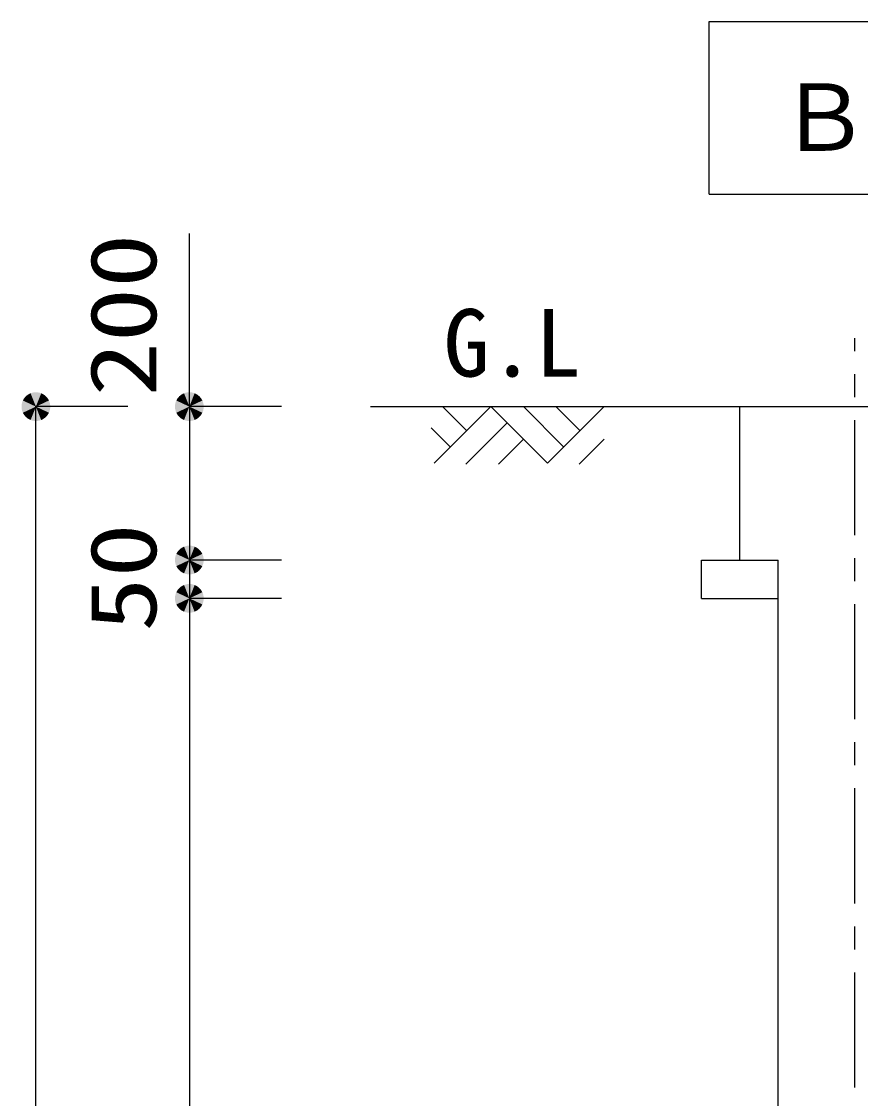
# Model space of a CAD drawing. Units: millimetres, scale not verified. Extents: x -23521 to 8910, y -6308 to 6308.
# Drawn here: x -371 to 723, y -2538 to -1134 of the extents above; entities that cross this region are included whole.
import ezdxf
from ezdxf.enums import TextEntityAlignment as Align

# ---------------------------------------------------------------- set-up
doc = ezdxf.new("R2010")
doc.units = ezdxf.units.MM
doc.header["$LTSCALE"] = 30
doc.linetypes.add('CHAIN1', pattern=[8, 5, -1, 1, -1])
for name, color, linetype, lineweight in [('0-1_空気管', 3, 'Continuous', 25), ('0-E_機器', 2, 'Continuous', 25), ('0-F_08', 2, 'CHAIN1', 25), ('1-0_製作', 3, 'Continuous', 25), ('1-8_00クル-フ-6寸法', 132, 'Continuous', 25)]:
    doc.layers.add(name, color=color, linetype=linetype, lineweight=lineweight)
doc.styles.add('ＭＳ ゴシック', font='')
doc.styles.get('ＭＳ ゴシック').set_extended_font_data('MS Gothic')

msp = doc.modelspace()

# ---------------------------------------------------------------- linework, layer by layer
at = {"layer": '0-1_空気管'}
for p, q in [((241.05, -1636.12), (167.17, -1710.01)), ((209.6, -1667.58), (178.14, -1636.12)), ((314.94, -1710.01), (241.05, -1636.12)), ((336.15, -1688.8), (283.48, -1636.12)), ((388.82, -1636.12), (314.94, -1710.01)), ((357.37, -1667.58), (325.91, -1636.12)), ((188.38, -1688.8), (163.37, -1663.78)), ((262.27, -1657.34), (208.48, -1711.12)), ((283.48, -1678.55), (250.91, -1711.12)), ((388.82, -1678.55), (356.25, -1711.12))]:
    msp.add_line(p, q, dxfattribs=at)
at = {"layer": '0-E_機器'}
for p, q in [((84.1, -1636.09), (2897.02, -1636.09)), ((565.42, -1836.09), (565.42, -1636.09)), ((515.42, -1886.09), (515.42, -1836.09)), ((515.42, -1836.09), (615.42, -1836.09)), ((515.42, -1886.09), (615.42, -1886.09))]:
    msp.add_line(p, q, dxfattribs=at)
at = {"layer": '0-F_08'}
msp.add_line((715.42, -3963.8), (715.42, -1547.04), dxfattribs=at)
at = {"layer": '0-F_08', "linetype": 'Continuous'}
msp.add_line((615.42, -3516.09), (615.42, -1836.09), dxfattribs=at)
at = {"layer": '1-0_製作'}
for p, q in [((525.42, -1133.97), (2445.42, -1133.97)), ((525.42, -1358.97), (525.42, -1133.97)), ((525.42, -1358.97), (2445.42, -1358.97))]:
    msp.add_line(p, q, dxfattribs=at)
at = {"layer": '1-8_00クル-フ-6寸法', "color": 4}
for p, q in [((-151.99, -1636.09), (-151.99, -1410.16)), ((-231.99, -1636.09), (-351.99, -1636.09)), ((-351.99, -3866.09), (-351.99, -1636.09)), ((-31.99, -1636.09), (-151.99, -1636.09)), ((-151.99, -1636.09), (-151.99, -1836.09)), ((-31.99, -1836.09), (-151.99, -1836.09)), ((-31.99, -1836.09), (-151.99, -1836.09)), ((-151.99, -1836.09), (-151.99, -1886.09)), ((-31.99, -1886.09), (-151.99, -1886.09)), ((-31.99, -1886.09), (-151.99, -1886.09)), ((-151.99, -1886.09), (-151.99, -3516.09))]:
    msp.add_line(p, q, dxfattribs=at)
at = {"layer": '1-8_00クル-フ-6寸法'}
for points in [[(-351.99, -1636.09), (-369.83, -1630.3), (-368.96, -1628.11)], [(-351.99, -1636.09), (-368.96, -1628.11), (-367.83, -1626.04)], [(-351.99, -1636.09), (-367.83, -1626.04), (-366.44, -1624.14)], [(-351.99, -1636.09), (-366.44, -1624.14), (-364.83, -1622.42)], [(-351.99, -1636.09), (-364.83, -1622.42), (-363.02, -1620.92)], [(-351.99, -1636.09), (-363.02, -1620.92), (-361.03, -1619.66)], [(-351.99, -1636.09), (-361.03, -1619.66), (-358.9, -1618.66)], [(-351.99, -1636.09), (-358.9, -1618.66), (-356.66, -1617.93)], [(-351.99, -1636.09), (-356.66, -1617.93), (-354.34, -1617.49)], [(-351.99, -1636.09), (-354.34, -1617.49), (-351.99, -1617.34)], [(-351.99, -1636.09), (-351.99, -1617.34), (-349.64, -1617.49)], [(-351.99, -1636.09), (-349.64, -1617.49), (-347.33, -1617.93)], [(-351.99, -1636.09), (-347.33, -1617.93), (-345.09, -1618.66)], [(-351.99, -1636.09), (-345.09, -1618.66), (-342.96, -1619.66)], [(-351.99, -1636.09), (-342.96, -1619.66), (-340.97, -1620.92)], [(-351.99, -1636.09), (-340.97, -1620.92), (-339.16, -1622.42)], [(-351.99, -1636.09), (-339.16, -1622.42), (-337.55, -1624.14)], [(-351.99, -1636.09), (-337.55, -1624.14), (-336.16, -1626.04)], [(-351.99, -1636.09), (-336.16, -1626.04), (-335.03, -1628.11)], [(-351.99, -1636.09), (-335.03, -1628.11), (-334.16, -1630.3)], [(-151.99, -1636.09), (-169.83, -1630.3), (-168.96, -1628.11)], [(-151.99, -1636.09), (-168.96, -1628.11), (-167.83, -1626.04)], [(-151.99, -1636.09), (-167.83, -1626.04), (-166.44, -1624.14)], [(-151.99, -1636.09), (-166.44, -1624.14), (-164.83, -1622.42)], [(-151.99, -1636.09), (-164.83, -1622.42), (-163.02, -1620.92)], [(-151.99, -1636.09), (-163.02, -1620.92), (-161.03, -1619.66)], [(-151.99, -1636.09), (-161.03, -1619.66), (-158.9, -1618.66)], [(-151.99, -1636.09), (-158.9, -1618.66), (-156.66, -1617.93)], [(-151.99, -1636.09), (-156.66, -1617.93), (-154.34, -1617.49)], [(-151.99, -1636.09), (-154.34, -1617.49), (-151.99, -1617.34)], [(-151.99, -1636.09), (-151.99, -1617.34), (-149.64, -1617.49)], [(-151.99, -1636.09), (-149.64, -1617.49), (-147.33, -1617.93)], [(-151.99, -1636.09), (-147.33, -1617.93), (-145.09, -1618.66)], [(-151.99, -1636.09), (-145.09, -1618.66), (-142.96, -1619.66)], [(-151.99, -1636.09), (-142.96, -1619.66), (-140.97, -1620.92)], [(-151.99, -1636.09), (-140.97, -1620.92), (-139.16, -1622.42)], [(-151.99, -1636.09), (-139.16, -1622.42), (-137.55, -1624.14)], [(-151.99, -1636.09), (-137.55, -1624.14), (-136.16, -1626.04)], [(-151.99, -1636.09), (-136.16, -1626.04), (-135.03, -1628.11)], [(-151.99, -1636.09), (-135.03, -1628.11), (-134.16, -1630.3)], [(-351.99, -1636.09), (-370.71, -1634.91), (-370.41, -1632.58)], [(-351.99, -1636.09), (-370.71, -1637.27), (-370.71, -1634.91)], [(-351.99, -1636.09), (-370.41, -1639.6), (-370.71, -1637.27)], [(-351.99, -1636.09), (-370.41, -1632.58), (-369.83, -1630.3)], [(-351.99, -1636.09), (-369.83, -1641.88), (-370.41, -1639.6)], [(-351.99, -1636.09), (-368.96, -1644.07), (-369.83, -1641.88)], [(-351.99, -1636.09), (-367.83, -1646.14), (-368.96, -1644.07)], [(-351.99, -1636.09), (-366.44, -1648.04), (-367.83, -1646.14)], [(-351.99, -1636.09), (-364.83, -1649.76), (-366.44, -1648.04)], [(-351.99, -1636.09), (-363.02, -1651.26), (-364.83, -1649.76)], [(-351.99, -1636.09), (-361.03, -1652.52), (-363.02, -1651.26)], [(-351.99, -1636.09), (-358.9, -1653.52), (-361.03, -1652.52)], [(-351.99, -1636.09), (-356.66, -1654.25), (-358.9, -1653.52)], [(-351.99, -1636.09), (-354.34, -1654.69), (-356.66, -1654.25)], [(-351.99, -1636.09), (-351.99, -1654.84), (-354.34, -1654.69)], [(-351.99, -1636.09), (-334.16, -1630.3), (-333.58, -1632.58)], [(-351.99, -1636.09), (-333.58, -1632.58), (-333.28, -1634.91)], [(-351.99, -1636.09), (-333.28, -1634.91), (-333.28, -1637.27)], [(-351.99, -1636.09), (-349.64, -1654.69), (-351.99, -1654.84)], [(-351.99, -1636.09), (-347.33, -1654.25), (-349.64, -1654.69)], [(-351.99, -1636.09), (-345.09, -1653.52), (-347.33, -1654.25)], [(-351.99, -1636.09), (-342.96, -1652.52), (-345.09, -1653.52)], [(-351.99, -1636.09), (-340.97, -1651.26), (-342.96, -1652.52)], [(-351.99, -1636.09), (-339.16, -1649.76), (-340.97, -1651.26)], [(-351.99, -1636.09), (-337.55, -1648.04), (-339.16, -1649.76)], [(-351.99, -1636.09), (-336.16, -1646.14), (-337.55, -1648.04)], [(-351.99, -1636.09), (-335.03, -1644.07), (-336.16, -1646.14)], [(-351.99, -1636.09), (-334.16, -1641.88), (-335.03, -1644.07)], [(-351.99, -1636.09), (-333.58, -1639.6), (-334.16, -1641.88)], [(-351.99, -1636.09), (-333.28, -1637.27), (-333.58, -1639.6)], [(-151.99, -1636.09), (-170.71, -1634.91), (-170.41, -1632.58)], [(-151.99, -1636.09), (-170.71, -1637.27), (-170.71, -1634.91)], [(-151.99, -1636.09), (-170.41, -1639.6), (-170.71, -1637.27)], [(-151.99, -1636.09), (-170.41, -1632.58), (-169.83, -1630.3)], [(-151.99, -1636.09), (-169.83, -1641.88), (-170.41, -1639.6)], [(-151.99, -1636.09), (-168.96, -1644.07), (-169.83, -1641.88)], [(-151.99, -1636.09), (-167.83, -1646.14), (-168.96, -1644.07)], [(-151.99, -1636.09), (-166.44, -1648.04), (-167.83, -1646.14)], [(-151.99, -1636.09), (-164.83, -1649.76), (-166.44, -1648.04)], [(-151.99, -1636.09), (-163.02, -1651.26), (-164.83, -1649.76)], [(-151.99, -1636.09), (-161.03, -1652.52), (-163.02, -1651.26)], [(-151.99, -1636.09), (-158.9, -1653.52), (-161.03, -1652.52)], [(-151.99, -1636.09), (-156.66, -1654.25), (-158.9, -1653.52)], [(-151.99, -1636.09), (-154.34, -1654.69), (-156.66, -1654.25)], [(-151.99, -1636.09), (-151.99, -1654.84), (-154.34, -1654.69)], [(-151.99, -1636.09), (-134.16, -1630.3), (-133.58, -1632.58)], [(-151.99, -1636.09), (-133.58, -1632.58), (-133.28, -1634.91)], [(-151.99, -1636.09), (-133.28, -1634.91), (-133.28, -1637.27)], [(-151.99, -1636.09), (-149.64, -1654.69), (-151.99, -1654.84)], [(-151.99, -1636.09), (-147.33, -1654.25), (-149.64, -1654.69)], [(-151.99, -1636.09), (-145.09, -1653.52), (-147.33, -1654.25)], [(-151.99, -1636.09), (-142.96, -1652.52), (-145.09, -1653.52)], [(-151.99, -1636.09), (-140.97, -1651.26), (-142.96, -1652.52)], [(-151.99, -1636.09), (-139.16, -1649.76), (-140.97, -1651.26)], [(-151.99, -1636.09), (-137.55, -1648.04), (-139.16, -1649.76)], [(-151.99, -1636.09), (-136.16, -1646.14), (-137.55, -1648.04)], [(-151.99, -1636.09), (-135.03, -1644.07), (-136.16, -1646.14)], [(-151.99, -1636.09), (-134.16, -1641.88), (-135.03, -1644.07)], [(-151.99, -1636.09), (-133.58, -1639.6), (-134.16, -1641.88)], [(-151.99, -1636.09), (-133.28, -1637.27), (-133.58, -1639.6)], [(-151.99, -1836.09), (-167.83, -1826.04), (-166.44, -1824.14)], [(-151.99, -1836.09), (-167.83, -1826.04), (-166.44, -1824.14)], [(-151.99, -1836.09), (-166.44, -1824.14), (-164.83, -1822.42)], [(-151.99, -1836.09), (-166.44, -1824.14), (-164.83, -1822.42)], [(-151.99, -1836.09), (-164.83, -1822.42), (-163.02, -1820.92)], [(-151.99, -1836.09), (-164.83, -1822.42), (-163.02, -1820.92)], [(-151.99, -1836.09), (-163.02, -1820.92), (-161.03, -1819.66)], [(-151.99, -1836.09), (-163.02, -1820.92), (-161.03, -1819.66)], [(-151.99, -1836.09), (-161.03, -1819.66), (-158.9, -1818.66)], [(-151.99, -1836.09), (-161.03, -1819.66), (-158.9, -1818.66)], [(-151.99, -1836.09), (-158.9, -1818.66), (-156.66, -1817.93)], [(-151.99, -1836.09), (-158.9, -1818.66), (-156.66, -1817.93)], [(-151.99, -1836.09), (-156.66, -1817.93), (-154.34, -1817.49)], [(-151.99, -1836.09), (-156.66, -1817.93), (-154.34, -1817.49)], [(-151.99, -1836.09), (-154.34, -1817.49), (-151.99, -1817.34)], [(-151.99, -1836.09), (-154.34, -1817.49), (-151.99, -1817.34)], [(-151.99, -1836.09), (-151.99, -1817.34), (-149.64, -1817.49)], [(-151.99, -1836.09), (-151.99, -1817.34), (-149.64, -1817.49)], [(-151.99, -1836.09), (-149.64, -1817.49), (-147.33, -1817.93)], [(-151.99, -1836.09), (-149.64, -1817.49), (-147.33, -1817.93)], [(-151.99, -1836.09), (-147.33, -1817.93), (-145.09, -1818.66)], [(-151.99, -1836.09), (-147.33, -1817.93), (-145.09, -1818.66)], [(-151.99, -1836.09), (-145.09, -1818.66), (-142.96, -1819.66)], [(-151.99, -1836.09), (-145.09, -1818.66), (-142.96, -1819.66)], [(-151.99, -1836.09), (-142.96, -1819.66), (-140.97, -1820.92)], [(-151.99, -1836.09), (-142.96, -1819.66), (-140.97, -1820.92)], [(-151.99, -1836.09), (-140.97, -1820.92), (-139.16, -1822.42)], [(-151.99, -1836.09), (-140.97, -1820.92), (-139.16, -1822.42)], [(-151.99, -1836.09), (-139.16, -1822.42), (-137.55, -1824.14)], [(-151.99, -1836.09), (-139.16, -1822.42), (-137.55, -1824.14)], [(-151.99, -1836.09), (-137.55, -1824.14), (-136.16, -1826.04)], [(-151.99, -1836.09), (-137.55, -1824.14), (-136.16, -1826.04)], [(-151.99, -1836.09), (-170.71, -1834.91), (-170.41, -1832.58)], [(-151.99, -1836.09), (-170.71, -1834.91), (-170.41, -1832.58)], [(-151.99, -1836.09), (-170.71, -1837.27), (-170.71, -1834.91)], [(-151.99, -1836.09), (-170.71, -1837.27), (-170.71, -1834.91)], [(-151.99, -1836.09), (-170.41, -1839.6), (-170.71, -1837.27)], [(-151.99, -1836.09), (-170.41, -1839.6), (-170.71, -1837.27)], [(-151.99, -1836.09), (-170.41, -1832.58), (-169.83, -1830.3)], [(-151.99, -1836.09), (-170.41, -1832.58), (-169.83, -1830.3)], [(-151.99, -1836.09), (-169.83, -1841.88), (-170.41, -1839.6)], [(-151.99, -1836.09), (-169.83, -1841.88), (-170.41, -1839.6)], [(-151.99, -1836.09), (-169.83, -1830.3), (-168.96, -1828.11)], [(-151.99, -1836.09), (-169.83, -1830.3), (-168.96, -1828.11)], [(-151.99, -1836.09), (-168.96, -1844.07), (-169.83, -1841.88)], [(-151.99, -1836.09), (-168.96, -1844.07), (-169.83, -1841.88)], [(-151.99, -1836.09), (-168.96, -1828.11), (-167.83, -1826.04)], [(-151.99, -1836.09), (-168.96, -1828.11), (-167.83, -1826.04)], [(-151.99, -1836.09), (-167.83, -1846.14), (-168.96, -1844.07)], [(-151.99, -1836.09), (-167.83, -1846.14), (-168.96, -1844.07)], [(-151.99, -1836.09), (-166.44, -1848.04), (-167.83, -1846.14)], [(-151.99, -1836.09), (-166.44, -1848.04), (-167.83, -1846.14)], [(-151.99, -1836.09), (-164.83, -1849.76), (-166.44, -1848.04)], [(-151.99, -1836.09), (-164.83, -1849.76), (-166.44, -1848.04)], [(-151.99, -1836.09), (-163.02, -1851.26), (-164.83, -1849.76)], [(-151.99, -1836.09), (-163.02, -1851.26), (-164.83, -1849.76)], [(-151.99, -1836.09), (-161.03, -1852.52), (-163.02, -1851.26)], [(-151.99, -1836.09), (-161.03, -1852.52), (-163.02, -1851.26)], [(-151.99, -1836.09), (-158.9, -1853.52), (-161.03, -1852.52)], [(-151.99, -1836.09), (-158.9, -1853.52), (-161.03, -1852.52)], [(-151.99, -1836.09), (-156.66, -1854.25), (-158.9, -1853.52)], [(-151.99, -1836.09), (-156.66, -1854.25), (-158.9, -1853.52)], [(-151.99, -1836.09), (-154.34, -1854.69), (-156.66, -1854.25)], [(-151.99, -1836.09), (-154.34, -1854.69), (-156.66, -1854.25)], [(-151.99, -1836.09), (-151.99, -1854.84), (-154.34, -1854.69)], [(-151.99, -1836.09), (-151.99, -1854.84), (-154.34, -1854.69)], [(-151.99, -1836.09), (-136.16, -1826.04), (-135.03, -1828.11)], [(-151.99, -1836.09), (-136.16, -1826.04), (-135.03, -1828.11)], [(-151.99, -1836.09), (-135.03, -1828.11), (-134.16, -1830.3)], [(-151.99, -1836.09), (-135.03, -1828.11), (-134.16, -1830.3)], [(-151.99, -1836.09), (-134.16, -1830.3), (-133.58, -1832.58)], [(-151.99, -1836.09), (-134.16, -1830.3), (-133.58, -1832.58)], [(-151.99, -1836.09), (-133.58, -1832.58), (-133.28, -1834.91)], [(-151.99, -1836.09), (-133.58, -1832.58), (-133.28, -1834.91)], [(-151.99, -1836.09), (-133.28, -1834.91), (-133.28, -1837.27)], [(-151.99, -1836.09), (-133.28, -1834.91), (-133.28, -1837.27)], [(-151.99, -1836.09), (-149.64, -1854.69), (-151.99, -1854.84)], [(-151.99, -1836.09), (-147.33, -1854.25), (-149.64, -1854.69)], [(-151.99, -1836.09), (-145.09, -1853.52), (-147.33, -1854.25)], [(-151.99, -1836.09), (-142.96, -1852.52), (-145.09, -1853.52)], [(-151.99, -1836.09), (-140.97, -1851.26), (-142.96, -1852.52)], [(-151.99, -1836.09), (-139.16, -1849.76), (-140.97, -1851.26)], [(-151.99, -1836.09), (-137.55, -1848.04), (-139.16, -1849.76)], [(-151.99, -1836.09), (-136.16, -1846.14), (-137.55, -1848.04)], [(-151.99, -1836.09), (-135.03, -1844.07), (-136.16, -1846.14)], [(-151.99, -1836.09), (-134.16, -1841.88), (-135.03, -1844.07)], [(-151.99, -1836.09), (-133.58, -1839.6), (-134.16, -1841.88)], [(-151.99, -1836.09), (-133.28, -1837.27), (-133.58, -1839.6)], [(-151.99, -1836.09), (-149.64, -1854.69), (-151.99, -1854.84)], [(-151.99, -1836.09), (-147.33, -1854.25), (-149.64, -1854.69)], [(-151.99, -1836.09), (-145.09, -1853.52), (-147.33, -1854.25)], [(-151.99, -1836.09), (-142.96, -1852.52), (-145.09, -1853.52)], [(-151.99, -1836.09), (-140.97, -1851.26), (-142.96, -1852.52)], [(-151.99, -1836.09), (-139.16, -1849.76), (-140.97, -1851.26)], [(-151.99, -1836.09), (-137.55, -1848.04), (-139.16, -1849.76)], [(-151.99, -1836.09), (-136.16, -1846.14), (-137.55, -1848.04)], [(-151.99, -1836.09), (-135.03, -1844.07), (-136.16, -1846.14)], [(-151.99, -1836.09), (-134.16, -1841.88), (-135.03, -1844.07)], [(-151.99, -1836.09), (-133.58, -1839.6), (-134.16, -1841.88)], [(-151.99, -1836.09), (-133.28, -1837.27), (-133.58, -1839.6)], [(-151.99, -1886.09), (-156.66, -1867.93), (-154.34, -1867.49)], [(-151.99, -1886.09), (-156.66, -1867.93), (-154.34, -1867.49)], [(-151.99, -1886.09), (-154.34, -1867.49), (-151.99, -1867.34)], [(-151.99, -1886.09), (-154.34, -1867.49), (-151.99, -1867.34)], [(-151.99, -1886.09), (-151.99, -1867.34), (-149.64, -1867.49)], [(-151.99, -1886.09), (-151.99, -1867.34), (-149.64, -1867.49)], [(-151.99, -1886.09), (-149.64, -1867.49), (-147.33, -1867.93)], [(-151.99, -1886.09), (-149.64, -1867.49), (-147.33, -1867.93)], [(-151.99, -1886.09), (-170.41, -1882.58), (-169.83, -1880.3)], [(-151.99, -1886.09), (-170.41, -1882.58), (-169.83, -1880.3)], [(-151.99, -1886.09), (-169.83, -1880.3), (-168.96, -1878.11)], [(-151.99, -1886.09), (-169.83, -1880.3), (-168.96, -1878.11)], [(-151.99, -1886.09), (-168.96, -1878.11), (-167.83, -1876.04)], [(-151.99, -1886.09), (-168.96, -1878.11), (-167.83, -1876.04)], [(-151.99, -1886.09), (-167.83, -1876.04), (-166.44, -1874.14)], [(-151.99, -1886.09), (-167.83, -1876.04), (-166.44, -1874.14)], [(-151.99, -1886.09), (-166.44, -1874.14), (-164.83, -1872.42)], [(-151.99, -1886.09), (-166.44, -1874.14), (-164.83, -1872.42)], [(-151.99, -1886.09), (-164.83, -1872.42), (-163.02, -1870.92)], [(-151.99, -1886.09), (-164.83, -1872.42), (-163.02, -1870.92)], [(-151.99, -1886.09), (-163.02, -1870.92), (-161.03, -1869.66)], [(-151.99, -1886.09), (-163.02, -1870.92), (-161.03, -1869.66)], [(-151.99, -1886.09), (-161.03, -1869.66), (-158.9, -1868.66)], [(-151.99, -1886.09), (-161.03, -1869.66), (-158.9, -1868.66)], [(-151.99, -1886.09), (-158.9, -1868.66), (-156.66, -1867.93)], [(-151.99, -1886.09), (-158.9, -1868.66), (-156.66, -1867.93)], [(-151.99, -1886.09), (-147.33, -1867.93), (-145.09, -1868.66)], [(-151.99, -1886.09), (-147.33, -1867.93), (-145.09, -1868.66)], [(-151.99, -1886.09), (-145.09, -1868.66), (-142.96, -1869.66)], [(-151.99, -1886.09), (-145.09, -1868.66), (-142.96, -1869.66)], [(-151.99, -1886.09), (-142.96, -1869.66), (-140.97, -1870.92)], [(-151.99, -1886.09), (-142.96, -1869.66), (-140.97, -1870.92)], [(-151.99, -1886.09), (-140.97, -1870.92), (-139.16, -1872.42)], [(-151.99, -1886.09), (-140.97, -1870.92), (-139.16, -1872.42)], [(-151.99, -1886.09), (-139.16, -1872.42), (-137.55, -1874.14)], [(-151.99, -1886.09), (-139.16, -1872.42), (-137.55, -1874.14)], [(-151.99, -1886.09), (-137.55, -1874.14), (-136.16, -1876.04)], [(-151.99, -1886.09), (-137.55, -1874.14), (-136.16, -1876.04)], [(-151.99, -1886.09), (-136.16, -1876.04), (-135.03, -1878.11)], [(-151.99, -1886.09), (-136.16, -1876.04), (-135.03, -1878.11)], [(-151.99, -1886.09), (-135.03, -1878.11), (-134.16, -1880.3)], [(-151.99, -1886.09), (-135.03, -1878.11), (-134.16, -1880.3)], [(-151.99, -1886.09), (-134.16, -1880.3), (-133.58, -1882.58)], [(-151.99, -1886.09), (-134.16, -1880.3), (-133.58, -1882.58)], [(-151.99, -1886.09), (-170.71, -1884.91), (-170.41, -1882.58)], [(-151.99, -1886.09), (-170.71, -1884.91), (-170.41, -1882.58)], [(-151.99, -1886.09), (-170.71, -1887.27), (-170.71, -1884.91)], [(-151.99, -1886.09), (-170.71, -1887.27), (-170.71, -1884.91)], [(-151.99, -1886.09), (-170.41, -1889.6), (-170.71, -1887.27)], [(-151.99, -1886.09), (-170.41, -1889.6), (-170.71, -1887.27)], [(-151.99, -1886.09), (-169.83, -1891.88), (-170.41, -1889.6)], [(-151.99, -1886.09), (-169.83, -1891.88), (-170.41, -1889.6)], [(-151.99, -1886.09), (-168.96, -1894.07), (-169.83, -1891.88)], [(-151.99, -1886.09), (-168.96, -1894.07), (-169.83, -1891.88)], [(-151.99, -1886.09), (-167.83, -1896.14), (-168.96, -1894.07)], [(-151.99, -1886.09), (-167.83, -1896.14), (-168.96, -1894.07)], [(-151.99, -1886.09), (-166.44, -1898.04), (-167.83, -1896.14)], [(-151.99, -1886.09), (-166.44, -1898.04), (-167.83, -1896.14)], [(-151.99, -1886.09), (-164.83, -1899.76), (-166.44, -1898.04)], [(-151.99, -1886.09), (-164.83, -1899.76), (-166.44, -1898.04)], [(-151.99, -1886.09), (-163.02, -1901.26), (-164.83, -1899.76)], [(-151.99, -1886.09), (-163.02, -1901.26), (-164.83, -1899.76)], [(-151.99, -1886.09), (-161.03, -1902.52), (-163.02, -1901.26)], [(-151.99, -1886.09), (-161.03, -1902.52), (-163.02, -1901.26)], [(-151.99, -1886.09), (-158.9, -1903.52), (-161.03, -1902.52)], [(-151.99, -1886.09), (-158.9, -1903.52), (-161.03, -1902.52)], [(-151.99, -1886.09), (-156.66, -1904.25), (-158.9, -1903.52)], [(-151.99, -1886.09), (-156.66, -1904.25), (-158.9, -1903.52)], [(-151.99, -1886.09), (-154.34, -1904.69), (-156.66, -1904.25)], [(-151.99, -1886.09), (-154.34, -1904.69), (-156.66, -1904.25)], [(-151.99, -1886.09), (-151.99, -1904.84), (-154.34, -1904.69)], [(-151.99, -1886.09), (-151.99, -1904.84), (-154.34, -1904.69)], [(-151.99, -1886.09), (-133.58, -1882.58), (-133.28, -1884.91)], [(-151.99, -1886.09), (-133.58, -1882.58), (-133.28, -1884.91)], [(-151.99, -1886.09), (-133.28, -1884.91), (-133.28, -1887.27)], [(-151.99, -1886.09), (-133.28, -1884.91), (-133.28, -1887.27)], [(-151.99, -1886.09), (-149.64, -1904.69), (-151.99, -1904.84)], [(-151.99, -1886.09), (-147.33, -1904.25), (-149.64, -1904.69)], [(-151.99, -1886.09), (-145.09, -1903.52), (-147.33, -1904.25)], [(-151.99, -1886.09), (-142.96, -1902.52), (-145.09, -1903.52)], [(-151.99, -1886.09), (-140.97, -1901.26), (-142.96, -1902.52)], [(-151.99, -1886.09), (-139.16, -1899.76), (-140.97, -1901.26)], [(-151.99, -1886.09), (-137.55, -1898.04), (-139.16, -1899.76)], [(-151.99, -1886.09), (-136.16, -1896.14), (-137.55, -1898.04)], [(-151.99, -1886.09), (-135.03, -1894.07), (-136.16, -1896.14)], [(-151.99, -1886.09), (-134.16, -1891.88), (-135.03, -1894.07)], [(-151.99, -1886.09), (-133.58, -1889.6), (-134.16, -1891.88)], [(-151.99, -1886.09), (-133.28, -1887.27), (-133.58, -1889.6)], [(-151.99, -1886.09), (-149.64, -1904.69), (-151.99, -1904.84)], [(-151.99, -1886.09), (-147.33, -1904.25), (-149.64, -1904.69)], [(-151.99, -1886.09), (-145.09, -1903.52), (-147.33, -1904.25)], [(-151.99, -1886.09), (-142.96, -1902.52), (-145.09, -1903.52)], [(-151.99, -1886.09), (-140.97, -1901.26), (-142.96, -1902.52)], [(-151.99, -1886.09), (-139.16, -1899.76), (-140.97, -1901.26)], [(-151.99, -1886.09), (-137.55, -1898.04), (-139.16, -1899.76)], [(-151.99, -1886.09), (-136.16, -1896.14), (-137.55, -1898.04)], [(-151.99, -1886.09), (-135.03, -1894.07), (-136.16, -1896.14)], [(-151.99, -1886.09), (-134.16, -1891.88), (-135.03, -1894.07)], [(-151.99, -1886.09), (-133.58, -1889.6), (-134.16, -1891.88)], [(-151.99, -1886.09), (-133.28, -1887.27), (-133.58, -1889.6)]]:
    msp.add_solid(points, dxfattribs=at)

# ---------------------------------------------------------------- texts
at = {"layer": '0-1_空気管', "color": 4, "style": 'ＭＳ ゴシック'}
msp.add_text('G.L', height=87.98, dxfattribs=at).set_placement((179.24, -1623.24), align=Align.BOTTOM_LEFT)
at = {"layer": '1-0_製作', "color": 4, "style": 'ＭＳ ゴシック'}
msp.add_text('Ｂ-Ｂ断面配筋図', height=87.98, dxfattribs=at).set_placement((615.42, -1328.97), align=Align.BOTTOM_LEFT)
at = {"layer": '1-8_00クル-フ-6寸法', "color": 3, "style": 'ＭＳ ゴシック', "width": 1.2}
for s, p in [('200', (-169.09, -1622.78)), ('50', (-169.09, -1929.66))]:
    msp.add_text(s, height=86.66, rotation=90, dxfattribs=at).set_placement(p, align=Align.BOTTOM_LEFT)

doc.saveas('drawing.dxf')
